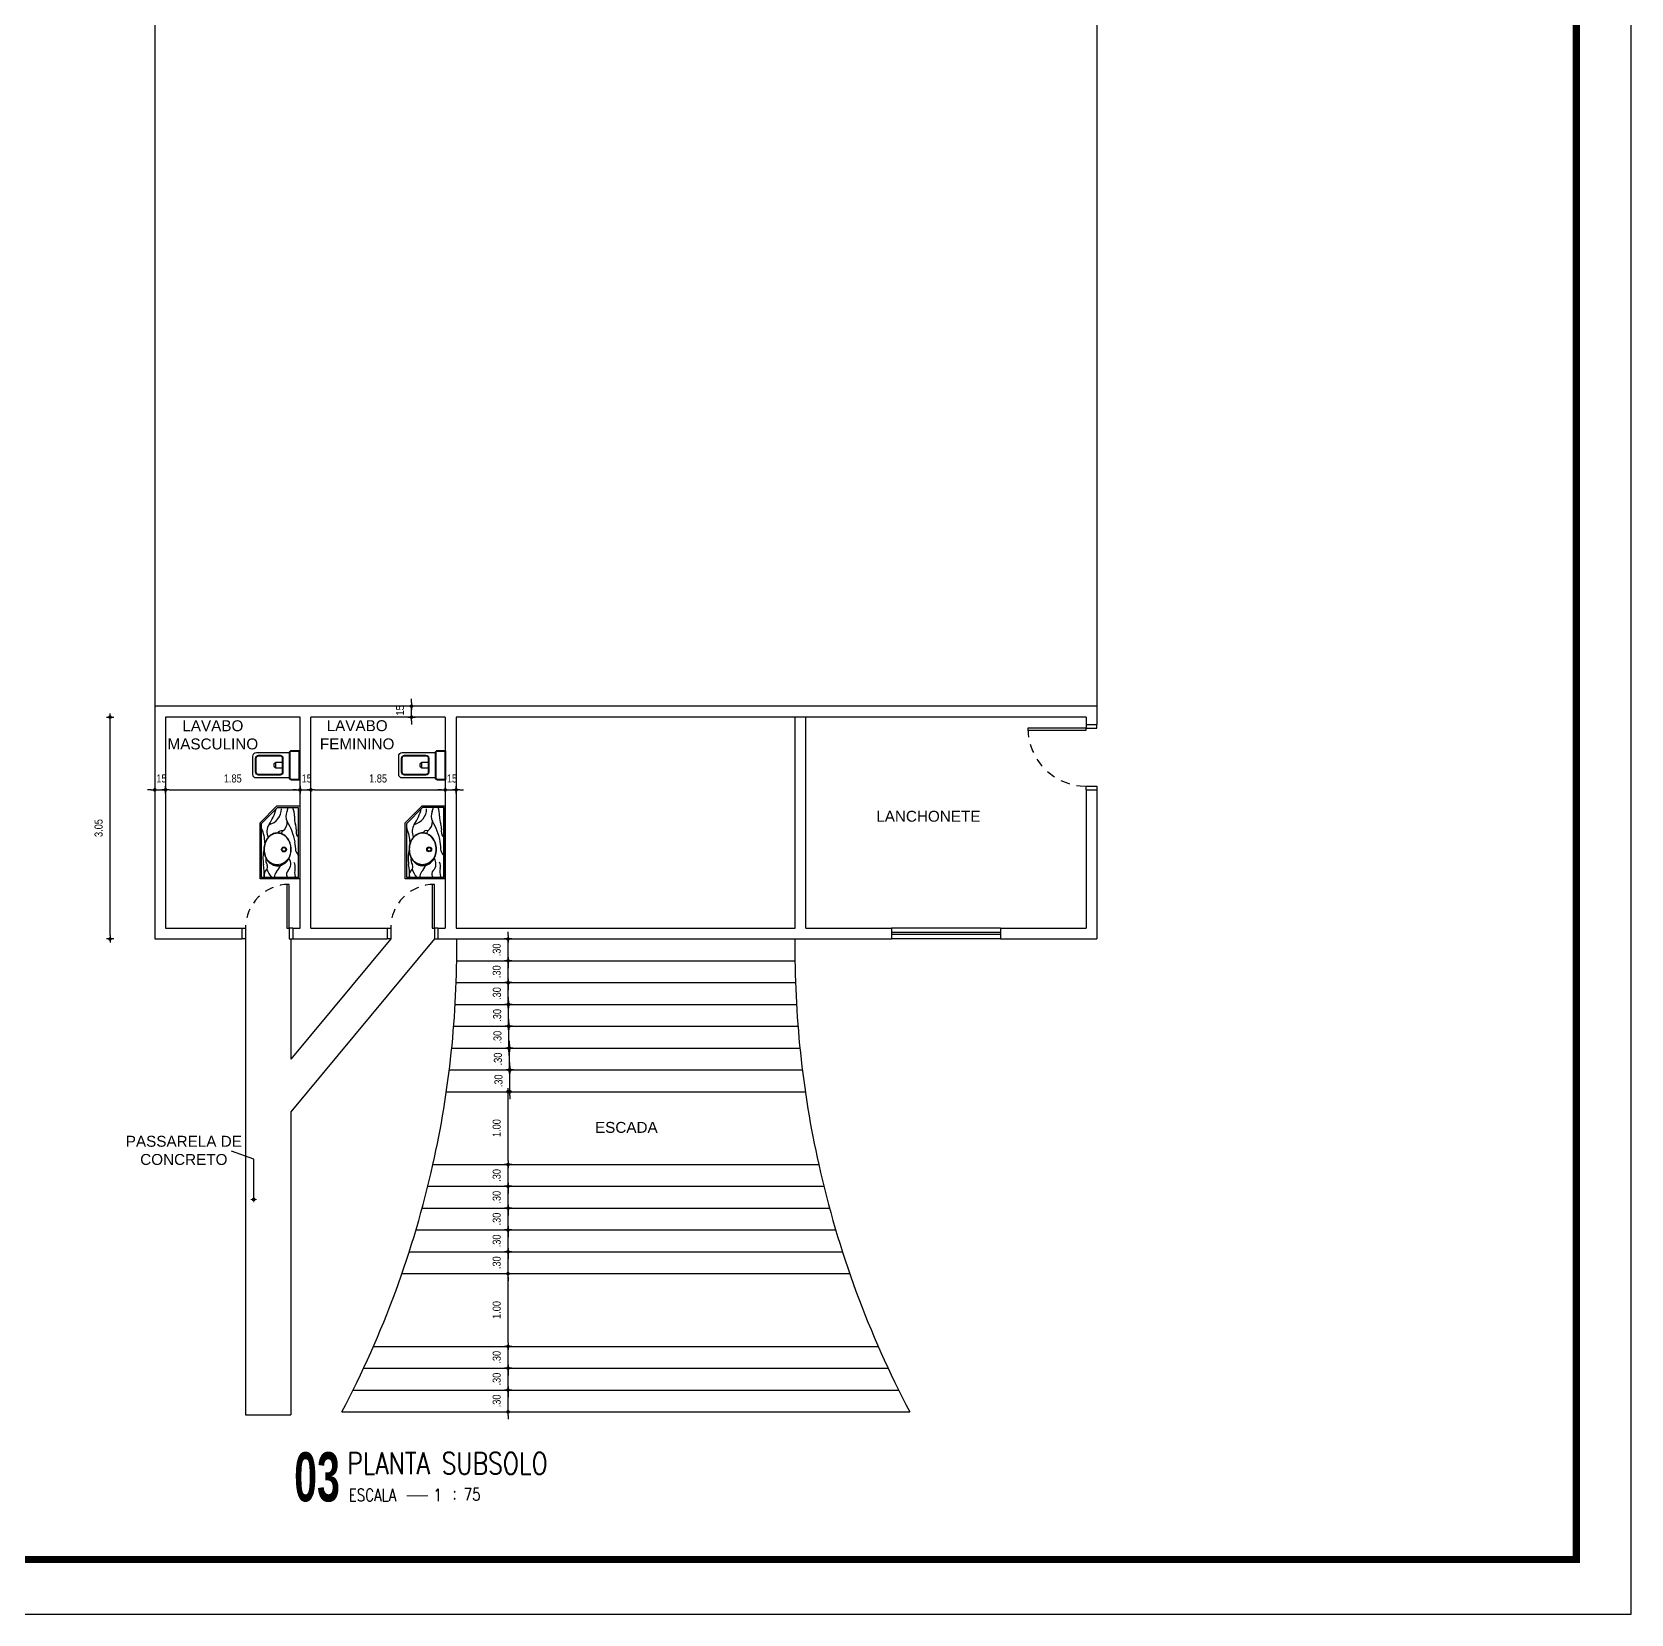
# Model space of a CAD drawing. Header units: millimetres. Extents: x 2739 to 2884, y 2105 to 2167.
# Drawn here: x 2840.67 to 2862.65, y 2122.51 to 2144.26 of the extents above; entities that cross this region are included whole.
import ezdxf
from ezdxf.enums import TextEntityAlignment as Align

# ---------------------------------------------------------------- set-up
doc = ezdxf.new("R2010")
doc.units = ezdxf.units.MM
doc.linetypes.add('HIDDEN2', pattern=[0.1875, 0.125, -0.0625])
for name, color, linetype in [('A-PEN-08', 8, 'Continuous'), ('A-PEN-W', 7, 'Continuous'), ('BANHO_COZINHA', 7, 'Continuous'), ('COTA', 2, 'Continuous'), ('E-Pen-B', 5, 'Continuous'), ('E-TXT-G', 3, 'Continuous'), ('E-TXT-Y', 2, 'Continuous'), ('JANELAS_EXTERNO', 1, 'Continuous'), ('JANELAS_INTERNO', 2, 'Continuous'), ('PORTAS', 2, 'Continuous'), ('PROJEÇÃO', 1, 'HIDDEN2')]:
    doc.layers.add(name, color=color, linetype=linetype)
doc.layers.add('COTAS', color=53, linetype='Continuous', lineweight=9)
doc.layers.add('E-TXT-W', color=7, linetype='Continuous', lineweight=20)
doc.styles.add('CARIMBO_DADOS', font='arial.ttf', dxfattribs={"height": 0.1})
doc.styles.add('F2', font='ARIALN.TTF')
doc.styles.add('REG140', font='romans.shx', dxfattribs={"width": 0.8, "height": 0.35})
doc.styles.add('REG80', font='romans.shx', dxfattribs={"width": 0.8, "height": 0.1})
doc.styles.add('SANSSERIF2', font='sanssb__.ttf', dxfattribs={"width": 0.8})
doc.styles.get("Standard").update_dxf_attribs({"font": 'arial.ttf'})
doc.dimstyles.new('ARQUITETURA', dxfattribs={"dimtxt": 0.11, "dimasz": 0.05, "dimexe": 0.1, "dimexo": 0, "dimgap": 0.1, "dimtad": 1, "dimzin": 5, "dimdsep": 46, "dimtxsty": 'F2', "dimblk": 'COTA', "dimcen": 0, "dimse1": 1, "dimse2": 1, "dimadec": 0, "dimazin": 0, "dimtfac": 2, "dimtix": 1, "dimtmove": 2, "dimatfit": 3, "dimldrblk": 'COTA', "dimfxl": 1, "dimtolj": 1, "dimtzin": 5, "dimarcsym": 0})
doc.dimstyles.get("Standard").update_dxf_attribs({"dimtxt": 0.18, "dimasz": 0.18, "dimexe": 0.18, "dimexo": 0.0625, "dimgap": 0.09, "dimtad": 0, "dimtih": 1, "dimtoh": 1, "dimdec": 4, "dimzin": 0, "dimdsep": 46, "dimtxsty": 'Standard', "dimcen": 0.09, "dimadec": 0, "dimazin": 0, "dimtfac": 1, "dimtdec": 4, "dimtofl": 0, "dimtmove": 0, "dimatfit": 3, "dimfxl": 1, "dimtolj": 1, "dimtzin": 0, "dimarcsym": 0})

# ---------------------------------------------------------------- blocks, each defined once
blk = doc.blocks.new('COTA')
at = {"layer": 'COTA'}
for p, q in [((-1, 0), (1, 0)), ((0, 1), (0, -1))]:
    blk.add_line(p, q, dxfattribs=at)
at = {"layer": 'COTA', "const_width": 0.5}
blk.add_lwpolyline([(-0.25, 0, 1), (0.25, 0, 1)], format="xyb", close=True, dxfattribs=at)
blk = doc.blocks.new('*D306')
at = {"layer": 'COTAS', "color": 0, "lineweight": -2}
blk.add_line((2841.747, 2131.838), (2841.747, 2134.788), dxfattribs=at)
at = {"layer": 'Defpoints', "color": 0}
for p in [(2841.747, 2134.838), (2842.361, 2134.838), (2842.361, 2131.788)]:
    blk.add_point(p, dxfattribs=at)
at = {"layer": 'COTAS', "color": 0, "lineweight": -2, "xscale": 0.05, "yscale": 0.05, "zscale": 0.05}
for p, rotation in [((2841.747, 2134.838), 90), ((2841.747, 2131.788), 270)]:
    blk.add_blockref('COTA', p, dxfattribs=dict(at, rotation=rotation))
at = {"layer": 'COTAS', "color": 0, "insert": (2841.59, 2133.313), "char_height": 0.11, "attachment_point": 5, "rotation": 90, "style": 'F2'}
blk.add_mtext('\\A1;3.05', dxfattribs=at)
blk = doc.blocks.new('*D307')
at = {"layer": 'COTAS', "color": 0, "lineweight": -2}
for p, q in [((2845.89, 2135.038), (2845.89, 2135.088)), ((2845.89, 2134.838), (2845.89, 2134.988)), ((2845.89, 2134.788), (2845.89, 2134.738))]:
    blk.add_line(p, q, dxfattribs=at)
at = {"layer": 'Defpoints', "color": 0}
for p in [(2842.511, 2134.988), (2845.89, 2134.988), (2846.504, 2134.838)]:
    blk.add_point(p, dxfattribs=at)
at = {"layer": 'COTAS', "color": 0, "lineweight": -2, "xscale": 0.05, "yscale": 0.05, "zscale": 0.05}
for p, rotation in [((2845.89, 2134.988), 270), ((2845.89, 2134.838), 90)]:
    blk.add_blockref('COTA', p, dxfattribs=dict(at, rotation=rotation))
at = {"layer": 'COTAS', "color": 0, "insert": (2845.733, 2134.913), "char_height": 0.11, "attachment_point": 5, "rotation": 90, "style": 'F2'}
blk.add_mtext('\\A1;.15', dxfattribs=at)
blk = doc.blocks.new('*D367')
at = {"layer": 'A-PEN-W', "color": 0, "lineweight": -2}
for p, q in [((2847.217, 2125.638), (2847.217, 2125.688)), ((2847.217, 2125.288), (2847.217, 2125.588)), ((2847.217, 2125.238), (2847.217, 2125.188))]:
    blk.add_line(p, q, dxfattribs=at)
at = {"layer": 'Defpoints', "color": 0}
for p in [(2847.217, 2125.588), (2847.469, 2125.588), (2847.469, 2125.288)]:
    blk.add_point(p, dxfattribs=at)
at = {"layer": 'A-PEN-W', "color": 0, "lineweight": -2, "xscale": 0.05, "yscale": 0.05, "zscale": 0.05}
for p, rotation in [((2847.217, 2125.588), 270), ((2847.217, 2125.288), 90)]:
    blk.add_blockref('COTA', p, dxfattribs=dict(at, rotation=rotation))
at = {"layer": 'A-PEN-W', "color": 0, "insert": (2847.061, 2125.438), "char_height": 0.11, "attachment_point": 5, "rotation": 90, "style": 'F2'}
blk.add_mtext('\\A1;.30', dxfattribs=at)
blk = doc.blocks.new('*D368')
at = {"layer": 'A-PEN-W', "color": 0, "lineweight": -2}
for p, q in [((2847.217, 2125.938), (2847.217, 2125.988)), ((2847.217, 2125.588), (2847.217, 2125.888)), ((2847.217, 2125.538), (2847.217, 2125.488))]:
    blk.add_line(p, q, dxfattribs=at)
at = {"layer": 'Defpoints', "color": 0}
for p in [(2847.217, 2125.888), (2847.217, 2125.888), (2847.469, 2125.588)]:
    blk.add_point(p, dxfattribs=at)
at = {"layer": 'A-PEN-W', "color": 0, "lineweight": -2, "xscale": 0.05, "yscale": 0.05, "zscale": 0.05}
for p, rotation in [((2847.217, 2125.888), 270), ((2847.217, 2125.588), 90)]:
    blk.add_blockref('COTA', p, dxfattribs=dict(at, rotation=rotation))
at = {"layer": 'A-PEN-W', "color": 0, "insert": (2847.061, 2125.738), "char_height": 0.11, "attachment_point": 5, "rotation": 90, "style": 'F2'}
blk.add_mtext('\\A1;.30', dxfattribs=at)
blk = doc.blocks.new('*D369')
at = {"layer": 'A-PEN-W', "color": 0, "lineweight": -2}
for p, q in [((2847.217, 2126.238), (2847.217, 2126.288)), ((2847.217, 2125.888), (2847.217, 2126.188)), ((2847.217, 2125.838), (2847.217, 2125.788))]:
    blk.add_line(p, q, dxfattribs=at)
at = {"layer": 'Defpoints', "color": 0}
for p in [(2847.217, 2126.188), (2847.217, 2126.188), (2847.217, 2125.888)]:
    blk.add_point(p, dxfattribs=at)
at = {"layer": 'A-PEN-W', "color": 0, "lineweight": -2, "xscale": 0.05, "yscale": 0.05, "zscale": 0.05}
for p, rotation in [((2847.217, 2126.188), 270), ((2847.217, 2125.888), 90)]:
    blk.add_blockref('COTA', p, dxfattribs=dict(at, rotation=rotation))
at = {"layer": 'A-PEN-W', "color": 0, "insert": (2847.061, 2126.038), "char_height": 0.11, "attachment_point": 5, "rotation": 90, "style": 'F2'}
blk.add_mtext('\\A1;.30', dxfattribs=at)
blk = doc.blocks.new('*D370')
at = {"layer": 'A-PEN-W', "color": 0, "lineweight": -2}
blk.add_line((2847.217, 2126.238), (2847.217, 2127.138), dxfattribs=at)
at = {"layer": 'Defpoints', "color": 0}
for p in [(2847.217, 2127.188), (2847.217, 2127.188), (2847.217, 2126.188)]:
    blk.add_point(p, dxfattribs=at)
at = {"layer": 'A-PEN-W', "color": 0, "lineweight": -2, "xscale": 0.05, "yscale": 0.05, "zscale": 0.05}
for p, rotation in [((2847.217, 2127.188), 90), ((2847.217, 2126.188), 270)]:
    blk.add_blockref('COTA', p, dxfattribs=dict(at, rotation=rotation))
at = {"layer": 'A-PEN-W', "color": 0, "insert": (2847.061, 2126.688), "char_height": 0.11, "attachment_point": 5, "rotation": 90, "style": 'F2'}
blk.add_mtext('\\A1;1.00', dxfattribs=at)
blk = doc.blocks.new('*D371')
at = {"layer": 'A-PEN-W', "color": 0, "lineweight": -2}
for p, q in [((2847.217, 2127.538), (2847.217, 2127.588)), ((2847.217, 2127.188), (2847.217, 2127.488)), ((2847.217, 2127.138), (2847.217, 2127.088))]:
    blk.add_line(p, q, dxfattribs=at)
at = {"layer": 'Defpoints', "color": 0}
for p in [(2847.217, 2127.488), (2847.217, 2127.488), (2847.217, 2127.188)]:
    blk.add_point(p, dxfattribs=at)
at = {"layer": 'A-PEN-W', "color": 0, "lineweight": -2, "xscale": 0.05, "yscale": 0.05, "zscale": 0.05}
for p, rotation in [((2847.217, 2127.488), 270), ((2847.217, 2127.188), 90)]:
    blk.add_blockref('COTA', p, dxfattribs=dict(at, rotation=rotation))
at = {"layer": 'A-PEN-W', "color": 0, "insert": (2847.061, 2127.338), "char_height": 0.11, "attachment_point": 5, "rotation": 90, "style": 'F2'}
blk.add_mtext('\\A1;.30', dxfattribs=at)
blk = doc.blocks.new('*D372')
at = {"layer": 'A-PEN-W', "color": 0, "lineweight": -2}
for p, q in [((2847.217, 2127.838), (2847.217, 2127.888)), ((2847.217, 2127.488), (2847.217, 2127.788)), ((2847.217, 2127.438), (2847.217, 2127.388))]:
    blk.add_line(p, q, dxfattribs=at)
at = {"layer": 'Defpoints', "color": 0}
for p in [(2847.217, 2127.788), (2847.217, 2127.788), (2847.217, 2127.488)]:
    blk.add_point(p, dxfattribs=at)
at = {"layer": 'A-PEN-W', "color": 0, "lineweight": -2, "xscale": 0.05, "yscale": 0.05, "zscale": 0.05}
for p, rotation in [((2847.217, 2127.788), 270), ((2847.217, 2127.488), 90)]:
    blk.add_blockref('COTA', p, dxfattribs=dict(at, rotation=rotation))
at = {"layer": 'A-PEN-W', "color": 0, "insert": (2847.061, 2127.638), "char_height": 0.11, "attachment_point": 5, "rotation": 90, "style": 'F2'}
blk.add_mtext('\\A1;.30', dxfattribs=at)
blk = doc.blocks.new('*D373')
at = {"layer": 'A-PEN-W', "color": 0, "lineweight": -2}
for p, q in [((2847.217, 2128.138), (2847.217, 2128.188)), ((2847.217, 2127.788), (2847.217, 2128.088)), ((2847.217, 2127.738), (2847.217, 2127.688))]:
    blk.add_line(p, q, dxfattribs=at)
at = {"layer": 'Defpoints', "color": 0}
for p in [(2847.217, 2128.088), (2847.217, 2128.088), (2847.217, 2127.788)]:
    blk.add_point(p, dxfattribs=at)
at = {"layer": 'A-PEN-W', "color": 0, "lineweight": -2, "xscale": 0.05, "yscale": 0.05, "zscale": 0.05}
for p, rotation in [((2847.217, 2128.088), 270), ((2847.217, 2127.788), 90)]:
    blk.add_blockref('COTA', p, dxfattribs=dict(at, rotation=rotation))
at = {"layer": 'A-PEN-W', "color": 0, "insert": (2847.061, 2127.938), "char_height": 0.11, "attachment_point": 5, "rotation": 90, "style": 'F2'}
blk.add_mtext('\\A1;.30', dxfattribs=at)
blk = doc.blocks.new('*D374')
at = {"layer": 'A-PEN-W', "color": 0, "lineweight": -2}
for p, q in [((2847.217, 2128.438), (2847.217, 2128.488)), ((2847.217, 2128.088), (2847.217, 2128.388)), ((2847.217, 2128.038), (2847.217, 2127.988))]:
    blk.add_line(p, q, dxfattribs=at)
at = {"layer": 'Defpoints', "color": 0}
for p in [(2847.217, 2128.388), (2847.217, 2128.388), (2847.217, 2128.088)]:
    blk.add_point(p, dxfattribs=at)
at = {"layer": 'A-PEN-W', "color": 0, "lineweight": -2, "xscale": 0.05, "yscale": 0.05, "zscale": 0.05}
for p, rotation in [((2847.217, 2128.388), 270), ((2847.217, 2128.088), 90)]:
    blk.add_blockref('COTA', p, dxfattribs=dict(at, rotation=rotation))
at = {"layer": 'A-PEN-W', "color": 0, "insert": (2847.061, 2128.238), "char_height": 0.11, "attachment_point": 5, "rotation": 90, "style": 'F2'}
blk.add_mtext('\\A1;.30', dxfattribs=at)
blk = doc.blocks.new('*D375')
at = {"layer": 'A-PEN-W', "color": 0, "lineweight": -2}
for p, q in [((2847.217, 2128.738), (2847.217, 2128.788)), ((2847.217, 2128.388), (2847.217, 2128.688)), ((2847.217, 2128.338), (2847.217, 2128.288))]:
    blk.add_line(p, q, dxfattribs=at)
at = {"layer": 'Defpoints', "color": 0}
for p in [(2847.217, 2128.688), (2847.217, 2128.688), (2847.217, 2128.388)]:
    blk.add_point(p, dxfattribs=at)
at = {"layer": 'A-PEN-W', "color": 0, "lineweight": -2, "xscale": 0.05, "yscale": 0.05, "zscale": 0.05}
for p, rotation in [((2847.217, 2128.688), 270), ((2847.217, 2128.388), 90)]:
    blk.add_blockref('COTA', p, dxfattribs=dict(at, rotation=rotation))
at = {"layer": 'A-PEN-W', "color": 0, "insert": (2847.061, 2128.538), "char_height": 0.11, "attachment_point": 5, "rotation": 90, "style": 'F2'}
blk.add_mtext('\\A1;.30', dxfattribs=at)
blk = doc.blocks.new('*D376')
at = {"layer": 'A-PEN-W', "color": 0, "lineweight": -2}
blk.add_line((2847.217, 2128.738), (2847.217, 2129.638), dxfattribs=at)
at = {"layer": 'Defpoints', "color": 0}
for p in [(2847.217, 2129.688), (2847.243, 2129.688), (2847.217, 2128.688)]:
    blk.add_point(p, dxfattribs=at)
at = {"layer": 'A-PEN-W', "color": 0, "lineweight": -2, "xscale": 0.05, "yscale": 0.05, "zscale": 0.05}
for p, rotation in [((2847.217, 2129.688), 90), ((2847.217, 2128.688), 270)]:
    blk.add_blockref('COTA', p, dxfattribs=dict(at, rotation=rotation))
at = {"layer": 'A-PEN-W', "color": 0, "insert": (2847.061, 2129.188), "char_height": 0.11, "attachment_point": 5, "rotation": 90, "style": 'F2'}
blk.add_mtext('\\A1;1.00', dxfattribs=at)
blk = doc.blocks.new('*D377')
at = {"layer": 'A-PEN-W', "color": 0, "lineweight": -2}
for p, q in [((2847.243, 2130.038), (2847.243, 2130.088)), ((2847.243, 2129.688), (2847.243, 2129.988)), ((2847.243, 2129.638), (2847.243, 2129.588))]:
    blk.add_line(p, q, dxfattribs=at)
at = {"layer": 'Defpoints', "color": 0}
for p in [(2847.235, 2129.988), (2847.243, 2129.988), (2847.243, 2129.688)]:
    blk.add_point(p, dxfattribs=at)
at = {"layer": 'A-PEN-W', "color": 0, "lineweight": -2, "xscale": 0.05, "yscale": 0.05, "zscale": 0.05}
for p, rotation in [((2847.243, 2129.988), 270), ((2847.243, 2129.688), 90)]:
    blk.add_blockref('COTA', p, dxfattribs=dict(at, rotation=rotation))
at = {"layer": 'A-PEN-W', "color": 0, "insert": (2847.086, 2129.838), "char_height": 0.11, "attachment_point": 5, "rotation": 90, "style": 'F2'}
blk.add_mtext('\\A1;.30', dxfattribs=at)
blk = doc.blocks.new('*D378')
at = {"layer": 'A-PEN-W', "color": 0, "lineweight": -2}
for p, q in [((2847.235, 2130.338), (2847.235, 2130.388)), ((2847.235, 2129.988), (2847.235, 2130.288)), ((2847.235, 2129.938), (2847.235, 2129.888))]:
    blk.add_line(p, q, dxfattribs=at)
at = {"layer": 'Defpoints', "color": 0}
for p in [(2847.229, 2130.288), (2847.235, 2130.288), (2847.235, 2129.988)]:
    blk.add_point(p, dxfattribs=at)
at = {"layer": 'A-PEN-W', "color": 0, "lineweight": -2, "xscale": 0.05, "yscale": 0.05, "zscale": 0.05}
for p, rotation in [((2847.235, 2130.288), 270), ((2847.235, 2129.988), 90)]:
    blk.add_blockref('COTA', p, dxfattribs=dict(at, rotation=rotation))
at = {"layer": 'A-PEN-W', "color": 0, "insert": (2847.078, 2130.138), "char_height": 0.11, "attachment_point": 5, "rotation": 90, "style": 'F2'}
blk.add_mtext('\\A1;.30', dxfattribs=at)
blk = doc.blocks.new('*D379')
at = {"layer": 'A-PEN-W', "color": 0, "lineweight": -2}
for p, q in [((2847.229, 2130.638), (2847.229, 2130.688)), ((2847.229, 2130.288), (2847.229, 2130.588)), ((2847.229, 2130.238), (2847.229, 2130.188))]:
    blk.add_line(p, q, dxfattribs=at)
at = {"layer": 'Defpoints', "color": 0}
for p in [(2847.224, 2130.588), (2847.229, 2130.588), (2847.229, 2130.288)]:
    blk.add_point(p, dxfattribs=at)
at = {"layer": 'A-PEN-W', "color": 0, "lineweight": -2, "xscale": 0.05, "yscale": 0.05, "zscale": 0.05}
for p, rotation in [((2847.229, 2130.588), 270), ((2847.229, 2130.288), 90)]:
    blk.add_blockref('COTA', p, dxfattribs=dict(at, rotation=rotation))
at = {"layer": 'A-PEN-W', "color": 0, "insert": (2847.072, 2130.438), "char_height": 0.11, "attachment_point": 5, "rotation": 90, "style": 'F2'}
blk.add_mtext('\\A1;.30', dxfattribs=at)
blk = doc.blocks.new('*D380')
at = {"layer": 'A-PEN-W', "color": 0, "lineweight": -2}
for p, q in [((2847.224, 2130.938), (2847.224, 2130.988)), ((2847.224, 2130.588), (2847.224, 2130.888)), ((2847.224, 2130.538), (2847.224, 2130.488))]:
    blk.add_line(p, q, dxfattribs=at)
at = {"layer": 'Defpoints', "color": 0}
for p in [(2847.221, 2130.888), (2847.224, 2130.888), (2847.224, 2130.588)]:
    blk.add_point(p, dxfattribs=at)
at = {"layer": 'A-PEN-W', "color": 0, "lineweight": -2, "xscale": 0.05, "yscale": 0.05, "zscale": 0.05}
for p, rotation in [((2847.224, 2130.888), 270), ((2847.224, 2130.588), 90)]:
    blk.add_blockref('COTA', p, dxfattribs=dict(at, rotation=rotation))
at = {"layer": 'A-PEN-W', "color": 0, "insert": (2847.068, 2130.738), "char_height": 0.11, "attachment_point": 5, "rotation": 90, "style": 'F2'}
blk.add_mtext('\\A1;.30', dxfattribs=at)
blk = doc.blocks.new('*D381')
at = {"layer": 'A-PEN-W', "color": 0, "lineweight": -2}
for p, q in [((2847.221, 2131.238), (2847.221, 2131.288)), ((2847.221, 2130.888), (2847.221, 2131.188)), ((2847.221, 2130.838), (2847.221, 2130.788))]:
    blk.add_line(p, q, dxfattribs=at)
at = {"layer": 'Defpoints', "color": 0}
for p in [(2847.219, 2131.188), (2847.221, 2131.188), (2847.221, 2130.888)]:
    blk.add_point(p, dxfattribs=at)
at = {"layer": 'A-PEN-W', "color": 0, "lineweight": -2, "xscale": 0.05, "yscale": 0.05, "zscale": 0.05}
for p, rotation in [((2847.221, 2131.188), 270), ((2847.221, 2130.888), 90)]:
    blk.add_blockref('COTA', p, dxfattribs=dict(at, rotation=rotation))
at = {"layer": 'A-PEN-W', "color": 0, "insert": (2847.064, 2131.038), "char_height": 0.11, "attachment_point": 5, "rotation": 90, "style": 'F2'}
blk.add_mtext('\\A1;.30', dxfattribs=at)
blk = doc.blocks.new('*D382')
at = {"layer": 'A-PEN-W', "color": 0, "lineweight": -2}
for p, q in [((2847.217, 2131.538), (2847.217, 2131.588)), ((2847.217, 2131.188), (2847.217, 2131.488)), ((2847.217, 2131.138), (2847.217, 2131.088))]:
    blk.add_line(p, q, dxfattribs=at)
at = {"layer": 'Defpoints', "color": 0}
for p in [(2847.217, 2131.488), (2847.217, 2131.488), (2847.219, 2131.188)]:
    blk.add_point(p, dxfattribs=at)
at = {"layer": 'A-PEN-W', "color": 0, "lineweight": -2, "xscale": 0.05, "yscale": 0.05, "zscale": 0.05}
for p, rotation in [((2847.217, 2131.488), 270), ((2847.217, 2131.188), 90)]:
    blk.add_blockref('COTA', p, dxfattribs=dict(at, rotation=rotation))
at = {"layer": 'A-PEN-W', "color": 0, "insert": (2847.061, 2131.338), "char_height": 0.11, "attachment_point": 5, "rotation": 90, "style": 'F2'}
blk.add_mtext('\\A1;.30', dxfattribs=at)
blk = doc.blocks.new('*D383')
at = {"layer": 'A-PEN-W', "color": 0, "lineweight": -2}
for p, q in [((2847.217, 2131.838), (2847.217, 2131.888)), ((2847.217, 2131.488), (2847.217, 2131.788)), ((2847.217, 2131.438), (2847.217, 2131.388))]:
    blk.add_line(p, q, dxfattribs=at)
at = {"layer": 'Defpoints', "color": 0}
for p in [(2842.81, 2131.788), (2847.217, 2131.788), (2847.217, 2131.488)]:
    blk.add_point(p, dxfattribs=at)
at = {"layer": 'A-PEN-W', "color": 0, "lineweight": -2, "xscale": 0.05, "yscale": 0.05, "zscale": 0.05}
for p, rotation in [((2847.217, 2131.788), 270), ((2847.217, 2131.488), 90)]:
    blk.add_blockref('COTA', p, dxfattribs=dict(at, rotation=rotation))
at = {"layer": 'A-PEN-W', "color": 0, "insert": (2847.061, 2131.638), "char_height": 0.11, "attachment_point": 5, "rotation": 90, "style": 'F2'}
blk.add_mtext('\\A1;.30', dxfattribs=at)
blk = doc.blocks.new('VASOCX')
at = {"layer": 'BANHO_COZINHA'}
blk.add_lwpolyline([(-0.175, 0.15), (-0.175, 0.6, -0.414214), (-0.125, 0.65), (0.125, 0.65, -0.414214), (0.175, 0.6), (0.175, 0.15)], format="xyb", dxfattribs=at)
for points in [[(0.139, 0.275, -0.414214), (0.099, 0.235), (-0.095, 0.235, -0.414214), (-0.135, 0.275), (-0.135, 0.57, -0.414214), (-0.095, 0.61), (0.099, 0.61, -0.414214), (0.139, 0.57)], [(0.13, 0.275, -0.414214), (0.099, 0.244), (-0.095, 0.244, -0.414214), (-0.126, 0.275), (-0.126, 0.57, -0.414214), (-0.095, 0.602), (0.099, 0.602, -0.414214), (0.13, 0.57)], [(-0.17, 0.15, 0.414214), (-0.2, 0.12), (-0.2, 0), (0.2, 0), (0.2, 0.12, 0.414214), (0.17, 0.15)], [(-0.17, 0.14, 0.414214), (-0.19, 0.12), (-0.19, 0.01), (0.19, 0.01), (0.19, 0.12, 0.414214), (0.17, 0.14)]]:
    blk.add_lwpolyline(points, format="xyb", close=True, dxfattribs=at)
blk.add_lwpolyline([(0.036, 0.244), (0.036, 0.337), (-0.034, 0.337), (-0.034, 0.244)], dxfattribs=at)
blk.add_arc((0.001, 0.321), 0.0388, 24.3951, 155.6049, dxfattribs=at)
blk = doc.blocks.new('LV_CUB')
at = {"layer": 'BANHO_COZINHA'}
for p, q in [((0, 0), (0, 0.55)), ((0, 0.55), (0.77, 0.55)), ((0.02, 0.53), (0.762, 0.53)), ((0.02, 0.02), (0.02, 0.53)), ((0.762, 0.53), (0.98, 0.312)), ((0.77, 0.55), (1, 0.321)), ((0.98, 0.02), (0.98, 0.312)), ((1, 0), (1, 0.321)), ((0, 0), (1, 0)), ((0.02, 0.02), (0.98, 0.02))]:
    blk.add_line(p, q, dxfattribs=at)
for points in [[(0.406, 0.121, 0.083485), (0.494, 0.135, 0.090959), (0.566, 0.176, 0.104004), (0.616, 0.239, 0.115577), (0.632, 0.309, 0.115577), (0.616, 0.38, 0.104004), (0.566, 0.443, 0.090959), (0.494, 0.483, 0.083485), (0.406, 0.498, 0.083485), (0.318, 0.483, 0.090959), (0.246, 0.443, 0.104004), (0.197, 0.38, 0.115577), (0.18, 0.309, 0.115577), (0.197, 0.239, 0.104004), (0.246, 0.176, 0.090959), (0.318, 0.135, 0.083485)], [(0.406, 0.125, 0.083485), (0.493, 0.139, 0.090959), (0.563, 0.179, 0.104004), (0.612, 0.241, 0.115577), (0.628, 0.309, 0.115577), (0.612, 0.378, 0.104004), (0.563, 0.44, 0.090959), (0.493, 0.479, 0.083485), (0.406, 0.494, 0.083485), (0.319, 0.479, 0.090959), (0.249, 0.44, 0.104004), (0.2, 0.378, 0.115577), (0.184, 0.309, 0.115577), (0.2, 0.241, 0.104004), (0.249, 0.179, 0.090959), (0.319, 0.139, 0.083485)]]:
    blk.add_lwpolyline(points, format="xyb", close=True, dxfattribs=at)
for radius in [0.0339, 0.025]:
    blk.add_circle((0.406, 0.221), radius, dxfattribs=at)
for centre, radius, start, end in [((0.056, 1.396), 0.904, 267.7229, 278.9638), ((0.22, 0.164), 0.303, 106.3243, 131.3792), ((0.055, 0.402), 0.0926, 41.3487, 101.8141), ((0.166, 0.5), 0.0556, 221.3487, 297.4318), ((0.261, 0.346), 0.125, 78.9955, 123.3333), ((0.287, -0.072), 0.582, 78.2401, 98.9638), ((0.5, 0.918), 0.434, 269.3247, 295.8903), ((0.651, 0.279), 0.176, 56.1908, 116.2902), ((0.76, 0.381), 0.162, 113.3641, 115.8903), ((0.021, 0.235), 0.117, 49.9343, 90.2724), ((0.359, 0.637), 0.408, 229.9343, 244.0853), ((0.618, 0.19), 0.0639, 49.2661, 86.8336), ((0.598, 0.255), 0.0641, 344.5869, 58.1135), ((0.78, 0.324), 0.148, 215.7175, 274.1895), ((1.138, 1.007), 0.7, 236.1908, 255.5369), ((0.964, 0.478), 0.222, 193.7216, 269.9715), ((-0.016, 0.233), 0.174, 281.75, 286.3843), ((0.064, 0.114), 0.0713, 44.7702, 118.1843), ((0.096, -0.146), 0.22, 78.1029, 106.3843), ((0.206, 0.255), 0.128, 224.7702, 306.3582), ((0.169, 0.201), 0.135, 258.1029, 296.1994), ((0.458, -0.142), 0.213, 111.0015, 130.4729), ((0.361, 0.887), 0.83, 271.4321, 280.1922), ((0.363, 0.877), 0.821, 280.1922, 301.4107), ((0.649, -0.062), 0.117, 74.3079, 124.9939), ((0.688, 0.241), 0.19, 267.9474, 289.2677), ((0.851, -0.226), 0.304, 87.8834, 109.2677), ((0.86, 0.032), 0.161, 66.126, 115.6626), ((0.872, 0.347), 0.27, 267.8834, 293.5615), ((0.982, 0.307), 0.14, 246.126, 269.1113)]:
    blk.add_arc(centre, radius, start, end, dxfattribs=at)
for points in [[(0.231, 0.429), (0.24, 0.414), (0.243, 0.44), (0.251, 0.427)], [(0.243, 0.44), (0.251, 0.427), (0.258, 0.452), (0.265, 0.441)], [(0.258, 0.452), (0.265, 0.441), (0.278, 0.465), (0.28, 0.453)], [(0.278, 0.465), (0.28, 0.453), (0.289, 0.471), (0.29, 0.461)], [(0.289, 0.471), (0.29, 0.461), (0.303, 0.478), (0.296, 0.466)], [(0.303, 0.478), (0.296, 0.466), (0.318, 0.483), (0.305, 0.473)], [(0.18, 0.311), (0.205, 0.306), (0.181, 0.324), (0.205, 0.314)], [(0.181, 0.297), (0.206, 0.298), (0.18, 0.311), (0.205, 0.306)], [(0.181, 0.324), (0.205, 0.314), (0.182, 0.334), (0.205, 0.324)], [(0.181, 0.29), (0.207, 0.287), (0.181, 0.297), (0.206, 0.298)], [(0.182, 0.334), (0.205, 0.324), (0.186, 0.352), (0.207, 0.341)], [(0.185, 0.272), (0.211, 0.27), (0.182, 0.288), (0.208, 0.284)], [(0.189, 0.256), (0.213, 0.262), (0.185, 0.272), (0.211, 0.27)], [(0.186, 0.352), (0.207, 0.341), (0.19, 0.365), (0.211, 0.355)], [(0.198, 0.236), (0.216, 0.255), (0.189, 0.256), (0.213, 0.262)], [(0.19, 0.365), (0.211, 0.355), (0.197, 0.38), (0.215, 0.369)], [(0.197, 0.38), (0.215, 0.369), (0.205, 0.395), (0.221, 0.383)], [(0.206, 0.221), (0.221, 0.244), (0.198, 0.236), (0.216, 0.255)], [(0.205, 0.395), (0.221, 0.383), (0.218, 0.413), (0.234, 0.404)], [(0.218, 0.206), (0.222, 0.241), (0.206, 0.221), (0.221, 0.244)], [(0.218, 0.413), (0.234, 0.404), (0.231, 0.429), (0.24, 0.414)], [(0.23, 0.191), (0.231, 0.225), (0.218, 0.206), (0.222, 0.241)], [(0.243, 0.178), (0.24, 0.212), (0.23, 0.191), (0.231, 0.225)], [(0.257, 0.167), (0.248, 0.202), (0.243, 0.178), (0.24, 0.212)], [(0.263, 0.163), (0.257, 0.193), (0.257, 0.167), (0.248, 0.202)], [(0.274, 0.156), (0.263, 0.187), (0.263, 0.163), (0.257, 0.193)], [(0.285, 0.15), (0.273, 0.178), (0.274, 0.156), (0.263, 0.187)], [(0.296, 0.145), (0.284, 0.169), (0.285, 0.15), (0.273, 0.178)], [(0.326, 0.134), (0.293, 0.161), (0.296, 0.145), (0.284, 0.169)], [(0.297, 0.144), (0.326, 0.134), (0.296, 0.144), (0.325, 0.133)], [(0.296, 0.144), (0.325, 0.133), (0.326, 0.134), (0.328, 0.132)]]:
    blk.add_solid(points, dxfattribs=at)
blk = doc.blocks.new('*D387')
at = {"layer": 'COTAS', "color": 0, "lineweight": -2}
for p, q in [((2842.311, 2133.838), (2842.261, 2133.838)), ((2842.361, 2133.838), (2842.511, 2133.838)), ((2842.561, 2133.838), (2842.611, 2133.838))]:
    blk.add_line(p, q, dxfattribs=at)
at = {"layer": 'Defpoints', "color": 0}
for p in [(2842.361, 2133.838), (2842.511, 2133.838), (2842.511, 2133.838)]:
    blk.add_point(p, dxfattribs=at)
at = {"layer": 'COTAS', "color": 0, "lineweight": -2, "xscale": 0.05, "yscale": 0.05, "zscale": 0.05}
blk.add_blockref('COTA', (2842.361, 2133.838), dxfattribs=at)
at = {"layer": 'COTAS', "color": 0, "lineweight": -2, "xscale": 0.05, "yscale": 0.05, "zscale": 0.05, "rotation": 180}
blk.add_blockref('COTA', (2842.511, 2133.838), dxfattribs=at)
at = {"layer": 'COTAS', "color": 0, "insert": (2842.436, 2133.994), "char_height": 0.11, "attachment_point": 5, "style": 'F2'}
blk.add_mtext('\\A1;.15', dxfattribs=at)
blk = doc.blocks.new('*D388')
at = {"layer": 'COTAS', "color": 0, "lineweight": -2}
blk.add_line((2842.561, 2133.838), (2844.308, 2133.838), dxfattribs=at)
at = {"layer": 'Defpoints', "color": 0}
for p in [(2842.511, 2133.838), (2844.358, 2133.838), (2844.358, 2133.838)]:
    blk.add_point(p, dxfattribs=at)
at = {"layer": 'COTAS', "color": 0, "lineweight": -2, "xscale": 0.05, "yscale": 0.05, "zscale": 0.05, "rotation": 180}
blk.add_blockref('COTA', (2842.511, 2133.838), dxfattribs=at)
at = {"layer": 'COTAS', "color": 0, "lineweight": -2, "xscale": 0.05, "yscale": 0.05, "zscale": 0.05}
blk.add_blockref('COTA', (2844.358, 2133.838), dxfattribs=at)
at = {"layer": 'COTAS', "color": 0, "insert": (2843.434, 2133.994), "char_height": 0.11, "attachment_point": 5, "style": 'F2'}
blk.add_mtext('\\A1;1.85', dxfattribs=at)
blk = doc.blocks.new('*D389')
at = {"layer": 'COTAS', "color": 0, "lineweight": -2}
for p, q in [((2844.308, 2133.838), (2844.258, 2133.838)), ((2844.358, 2133.838), (2844.508, 2133.838)), ((2844.558, 2133.838), (2844.608, 2133.838))]:
    blk.add_line(p, q, dxfattribs=at)
at = {"layer": 'Defpoints', "color": 0}
for p in [(2844.358, 2133.838), (2844.508, 2133.838), (2844.508, 2133.838)]:
    blk.add_point(p, dxfattribs=at)
at = {"layer": 'COTAS', "color": 0, "lineweight": -2, "xscale": 0.05, "yscale": 0.05, "zscale": 0.05}
blk.add_blockref('COTA', (2844.358, 2133.838), dxfattribs=at)
at = {"layer": 'COTAS', "color": 0, "lineweight": -2, "xscale": 0.05, "yscale": 0.05, "zscale": 0.05, "rotation": 180}
blk.add_blockref('COTA', (2844.508, 2133.838), dxfattribs=at)
at = {"layer": 'COTAS', "color": 0, "insert": (2844.433, 2133.994), "char_height": 0.11, "attachment_point": 5, "style": 'F2'}
blk.add_mtext('\\A1;.15', dxfattribs=at)
blk = doc.blocks.new('*D390')
at = {"layer": 'COTAS', "color": 0, "lineweight": -2}
blk.add_line((2844.558, 2133.838), (2846.304, 2133.838), dxfattribs=at)
at = {"layer": 'Defpoints', "color": 0}
for p in [(2844.508, 2133.838), (2846.354, 2133.838), (2846.354, 2133.838)]:
    blk.add_point(p, dxfattribs=at)
at = {"layer": 'COTAS', "color": 0, "lineweight": -2, "xscale": 0.05, "yscale": 0.05, "zscale": 0.05, "rotation": 180}
blk.add_blockref('COTA', (2844.508, 2133.838), dxfattribs=at)
at = {"layer": 'COTAS', "color": 0, "lineweight": -2, "xscale": 0.05, "yscale": 0.05, "zscale": 0.05}
blk.add_blockref('COTA', (2846.354, 2133.838), dxfattribs=at)
at = {"layer": 'COTAS', "color": 0, "insert": (2845.431, 2133.994), "char_height": 0.11, "attachment_point": 5, "style": 'F2'}
blk.add_mtext('\\A1;1.85', dxfattribs=at)
blk = doc.blocks.new('*D391')
at = {"layer": 'COTAS', "color": 0, "lineweight": -2}
for p, q in [((2846.304, 2133.838), (2846.254, 2133.838)), ((2846.354, 2133.838), (2846.504, 2133.838)), ((2846.554, 2133.838), (2846.604, 2133.838))]:
    blk.add_line(p, q, dxfattribs=at)
at = {"layer": 'Defpoints', "color": 0}
for p in [(2846.354, 2133.838), (2846.504, 2133.838), (2846.504, 2133.838)]:
    blk.add_point(p, dxfattribs=at)
at = {"layer": 'COTAS', "color": 0, "lineweight": -2, "xscale": 0.05, "yscale": 0.05, "zscale": 0.05}
blk.add_blockref('COTA', (2846.354, 2133.838), dxfattribs=at)
at = {"layer": 'COTAS', "color": 0, "lineweight": -2, "xscale": 0.05, "yscale": 0.05, "zscale": 0.05, "rotation": 180}
blk.add_blockref('COTA', (2846.504, 2133.838), dxfattribs=at)
at = {"layer": 'COTAS', "color": 0, "insert": (2846.429, 2133.994), "char_height": 0.11, "attachment_point": 5, "style": 'F2'}
blk.add_mtext('\\A1;.15', dxfattribs=at)
blk = doc.blocks.new('CIRCULOS')
at = {"layer": 'COTAS'}
for p, q in [((-4, 0), (4, 0)), ((0, 4), (0, -4))]:
    blk.add_line(p, q, dxfattribs=at)
for radius in [2, 1]:
    blk.add_circle((0, 0), radius, dxfattribs=at)
blk = doc.blocks.new('IND_DES')
at = {"layer": 'E-TXT-W'}
blk.add_line((0.027, -0.243), (0.198, -0.243), dxfattribs=at)
at = {"layer": 'E-TXT-G', "style": 'REG80', "width": 0.8}
for s, p in [('ESCALA', (-0.446, -0.286)), ('1', (0.243, -0.286)), (':', (0.399, -0.271))]:
    blk.add_text(s, height=0.1, dxfattribs=at).set_placement(p)
blk.add_attdef('ESCALA', (0.49, -0.281), '', height=0.1, dxfattribs=at)
at = {"layer": 'E-TXT-W', "style": 'SANSSERIF2', "width": 0.6}
blk.add_attdef('00', text='', height=0.4, dxfattribs=at).set_placement((-0.708, -0.288), align=Align.CENTER)
at = {"layer": 'E-TXT-Y', "style": 'REG140', "width": 0.8}
for tag, p in [('PROJETO', (-0.456, 0.183)), ('DESENHO', (-0.458, -0.066))]:
    blk.add_attdef(tag, p, '', height=0.175, dxfattribs=at)

msp = doc.modelspace()

# ---------------------------------------------------------------- linework, layer by layer
for p, q in [((2842.361, 2163.838), (2842.361, 2134.838)), ((2855.311, 2163.838), (2855.311, 2134.838)), ((2843.558, 2131.938), (2843.558, 2131.788)), ((2846.114, 2128.388), (2851.558, 2128.388)), ((2846.037, 2128.088), (2851.635, 2128.088)), ((2845.952, 2127.788), (2851.72, 2127.788)), ((2845.859, 2127.488), (2851.813, 2127.488)), ((2845.759, 2127.188), (2851.913, 2127.188)), ((2845.367, 2126.188), (2852.305, 2126.188)), ((2845.231, 2125.888), (2852.441, 2125.888)), ((2845.087, 2125.588), (2852.585, 2125.588)), ((2844.933, 2125.288), (2852.739, 2125.288))]:
    msp.add_line(p, q)
msp.add_lwpolyline([(2801.451, 2122.508), (2862.651, 2122.508), (2862.651, 2167.058), (2801.451, 2167.058)], close=True)
at = {"const_width": 0.1}
msp.add_lwpolyline([(2802.201, 2123.258), (2861.901, 2123.258), (2861.901, 2166.308), (2802.201, 2166.308)], close=True, dxfattribs=at)
at = {"layer": 'A-PEN-W'}
for p, q in [((2843.608, 2131.788), (2843.608, 2125.248)), ((2844.233, 2131.788), (2844.233, 2130.136)), ((2845.604, 2131.788), (2844.233, 2130.136)), ((2846.204, 2131.788), (2844.233, 2129.413)), ((2844.233, 2129.413), (2844.233, 2125.248)), ((2843.608, 2125.248), (2844.233, 2125.248))]:
    msp.add_line(p, q, dxfattribs=at)
for centre, start, end in [((2832.887, 2131.654), 332.1446, 347.4264), ((2864.785, 2131.654), 192.5736, 207.8554)]:
    msp.add_arc(centre, 13.625, start, end, dxfattribs=at)
at = {"layer": 'E-Pen-B'}
for p, q in [((2855.311, 2134.988), (2842.361, 2134.988)), ((2842.361, 2134.838), (2842.361, 2131.788)), ((2842.511, 2134.838), (2842.511, 2131.938)), ((2844.358, 2134.838), (2842.511, 2134.838)), ((2844.358, 2131.938), (2844.358, 2134.838)), ((2844.508, 2131.938), (2844.508, 2134.838)), ((2846.354, 2134.838), (2844.508, 2134.838)), ((2846.354, 2134.838), (2846.354, 2131.938)), ((2855.161, 2134.838), (2846.504, 2134.838)), ((2846.504, 2134.838), (2846.504, 2131.938)), ((2851.161, 2131.938), (2851.161, 2134.838)), ((2851.311, 2131.938), (2851.311, 2134.838)), ((2855.161, 2134.838), (2855.161, 2134.738)), ((2855.161, 2134.738), (2855.311, 2134.738)), ((2855.311, 2134.838), (2855.311, 2134.738)), ((2855.161, 2133.838), (2855.311, 2133.838)), ((2855.161, 2133.838), (2855.161, 2131.938)), ((2855.311, 2133.838), (2855.311, 2131.788)), ((2842.361, 2131.788), (2843.558, 2131.788)), ((2842.511, 2131.938), (2843.558, 2131.938)), ((2844.258, 2131.938), (2844.258, 2131.788)), ((2844.258, 2131.938), (2844.358, 2131.938)), ((2844.258, 2131.788), (2845.554, 2131.788)), ((2844.508, 2131.938), (2845.554, 2131.938)), ((2845.554, 2131.938), (2845.554, 2131.788)), ((2846.254, 2131.938), (2846.254, 2131.788)), ((2846.254, 2131.938), (2846.354, 2131.938)), ((2846.254, 2131.788), (2852.486, 2131.788)), ((2846.504, 2131.938), (2851.161, 2131.938)), ((2851.311, 2131.938), (2852.486, 2131.938)), ((2852.486, 2131.938), (2852.486, 2131.788)), ((2853.986, 2131.938), (2853.986, 2131.788)), ((2853.986, 2131.938), (2855.161, 2131.938)), ((2853.986, 2131.788), (2855.311, 2131.788))]:
    msp.add_line(p, q, dxfattribs=at)
at = {"layer": 'JANELAS_EXTERNO'}
for p, q in [((2853.986, 2131.938), (2852.486, 2131.938)), ((2853.986, 2131.788), (2852.486, 2131.788))]:
    msp.add_line(p, q, dxfattribs=at)
at = {"layer": 'JANELAS_INTERNO'}
for p, q in [((2853.986, 2131.878), (2852.486, 2131.878)), ((2853.986, 2131.848), (2852.486, 2131.848))]:
    msp.add_line(p, q, dxfattribs=at)
at = {"layer": 'PORTAS'}
for p, q in [((2846.511, 2131.488), (2851.161, 2131.488)), ((2846.504, 2131.188), (2851.168, 2131.188)), ((2846.49, 2130.888), (2851.182, 2130.888)), ((2846.47, 2130.588), (2851.202, 2130.588)), ((2846.443, 2130.288), (2851.229, 2130.288)), ((2846.409, 2129.988), (2851.263, 2129.988)), ((2846.369, 2129.688), (2851.303, 2129.688)), ((2846.185, 2128.688), (2851.487, 2128.688))]:
    msp.add_line(p, q, dxfattribs=at)
for points in [[(2855.161, 2134.688), (2854.361, 2134.688), (2854.361, 2134.658), (2855.161, 2134.658)], [(2844.208, 2131.938), (2844.208, 2132.538), (2844.178, 2132.538), (2844.178, 2131.938)], [(2846.204, 2131.938), (2846.204, 2132.538), (2846.174, 2132.538), (2846.174, 2131.938)]]:
    msp.add_lwpolyline(points, close=True, dxfattribs=at)
for points in [[(2855.161, 2134.738), (2855.161, 2134.688), (2855.311, 2134.688), (2855.311, 2134.738)], [(2855.161, 2133.838), (2855.161, 2133.888), (2855.311, 2133.888), (2855.311, 2133.838)], [(2843.558, 2131.938), (2843.608, 2131.938), (2843.608, 2131.788), (2843.558, 2131.788)], [(2844.258, 2131.938), (2844.208, 2131.938), (2844.208, 2131.788), (2844.258, 2131.788)], [(2845.554, 2131.938), (2845.604, 2131.938), (2845.604, 2131.788), (2845.554, 2131.788)], [(2846.254, 2131.938), (2846.204, 2131.938), (2846.204, 2131.788), (2846.254, 2131.788)]]:
    msp.add_lwpolyline(points, dxfattribs=at)
for centre, start, end in [((2832.887, 2131.654), 347.4264, 0.5636), ((2864.785, 2131.654), 179.4364, 192.5736)]:
    msp.add_arc(centre, 13.625, start, end, dxfattribs=at)
at = {"layer": 'PROJEÇÃO'}
for centre, radius, start, end in [((2855.161, 2134.688), 0.8, 180, 270), ((2844.208, 2131.938), 0.6, 90, 180), ((2846.204, 2131.938), 0.6, 90, 180)]:
    msp.add_arc(centre, radius, start, end, dxfattribs=at)

# ---------------------------------------------------------------- block references
ref = msp.add_blockref('IND_DES', (2845.781, 2124.543), dxfattribs=dict(xscale=1.687496000000465, yscale=1.687496000000465, zscale=1.687496000000465))
ref.add_attrib('00', '03', dxfattribs={"layer": 'E-TXT-W', "height": 0.675, "style": 'SANSSERIF2', "width": 0.6}).set_placement((2844.592, 2124.057), align=Align.CENTER)
ref.add_attrib('DESENHO', 'PLANTA SUBSOLO', (2845.008, 2124.432), dxfattribs={"layer": 'E-TXT-Y', "height": 0.29531, "style": 'REG140', "width": 0.8})
ref.add_attrib('ESCALA', '75', (2846.608, 2124.069), dxfattribs={"layer": 'E-TXT-G', "height": 0.1688, "style": 'REG80', "width": 0.8})
at = {"layer": 'COTAS', "rotation": 90}
for p in [(2844.358, 2132.613), (2846.354, 2132.615)]:
    msp.add_blockref('LV_CUB', p, dxfattribs=at)
at = {"layer": 'JANELAS_INTERNO', "rotation": 89.99999999995045}
for p in [(2844.358, 2134.176), (2846.364, 2134.176)]:
    msp.add_blockref('VASOCX', p, dxfattribs=at)

# ---------------------------------------------------------------- texts
at = {"color": 230, "char_height": 0.15, "attachment_point": 5, "style": 'CARIMBO_DADOS'}
for s, insert in [('LAVABO\\PMASCULINO ', (2843.16, 2134.593)), ('LAVABO\\PFEMININO ', (2845.143, 2134.594)), ('LANCHONETE ', (2852.994, 2133.474)), ('ESCADA ', (2848.843, 2129.197)), ('PASSARELA DE\\PCONCRETO', (2842.761, 2128.881))]:
    msp.add_mtext(s, dxfattribs=dict(at, insert=insert))

# ---------------------------------------------------------------- dimensions: what is measured, and where the dimension line sits
at = {"layer": 'A-PEN-W'}
for base, p1, p2, picture, middle in [((2847.217, 2131.788), (2847.217, 2131.488), (2842.81, 2131.788), '*D383', (2847.061, 2131.638)), ((2847.217, 2131.488), (2847.219, 2131.188), (2847.217, 2131.488), '*D382', (2847.061, 2131.338)), ((2847.221, 2131.188), (2847.221, 2130.888), (2847.219, 2131.188), '*D381', (2847.064, 2131.038)), ((2847.224, 2130.888), (2847.224, 2130.588), (2847.221, 2130.888), '*D380', (2847.068, 2130.738)), ((2847.229, 2130.588), (2847.229, 2130.288), (2847.224, 2130.588), '*D379', (2847.072, 2130.438)), ((2847.235, 2130.288), (2847.235, 2129.988), (2847.229, 2130.288), '*D378', (2847.078, 2130.138)), ((2847.243, 2129.988), (2847.243, 2129.688), (2847.235, 2129.988), '*D377', (2847.086, 2129.838)), ((2847.217, 2129.688), (2847.217, 2128.688), (2847.243, 2129.688), '*D376', (2847.061, 2129.188)), ((2847.217, 2128.688), (2847.217, 2128.388), (2847.217, 2128.688), '*D375', (2847.061, 2128.538)), ((2847.217, 2128.388), (2847.217, 2128.088), (2847.217, 2128.388), '*D374', (2847.061, 2128.238)), ((2847.217, 2128.088), (2847.217, 2127.788), (2847.217, 2128.088), '*D373', (2847.061, 2127.938)), ((2847.217, 2127.788), (2847.217, 2127.488), (2847.217, 2127.788), '*D372', (2847.061, 2127.638)), ((2847.217, 2127.488), (2847.217, 2127.188), (2847.217, 2127.488), '*D371', (2847.061, 2127.338)), ((2847.217, 2127.188), (2847.217, 2126.188), (2847.217, 2127.188), '*D370', (2847.061, 2126.688)), ((2847.217, 2126.188), (2847.217, 2125.888), (2847.217, 2126.188), '*D369', (2847.061, 2126.038)), ((2847.217, 2125.888), (2847.469, 2125.588), (2847.217, 2125.888), '*D368', (2847.061, 2125.738)), ((2847.217, 2125.588), (2847.469, 2125.288), (2847.469, 2125.588), '*D367', (2847.061, 2125.438))]:
    dim = msp.add_linear_dim(base=base, p1=p1, p2=p2, angle=90, dimstyle='ARQUITETURA', dxfattribs=at)
    dim.commit()
    dim.dimension.update_dxf_attribs({"geometry": picture, "text_midpoint": middle})
at = {"layer": 'COTAS'}
for base, p1, p2, picture, middle in [((2845.89, 2134.988), (2846.504, 2134.838), (2842.511, 2134.988), '*D307', (2845.733, 2134.913)), ((2841.747, 2134.838), (2842.361, 2131.788), (2842.361, 2134.838), '*D306', (2841.59, 2133.313))]:
    dim = msp.add_linear_dim(base=base, p1=p1, p2=p2, angle=90, dimstyle='ARQUITETURA', dxfattribs=at)
    dim.commit()
    dim.dimension.update_dxf_attribs({"geometry": picture, "text_midpoint": middle})
for base, p1, p2, picture, middle in [((2842.511, 2133.838), (2842.361, 2133.838), (2842.511, 2133.838), '*D387', (2842.436, 2133.994)), ((2844.358, 2133.838), (2842.511, 2133.838), (2844.358, 2133.838), '*D388', (2843.434, 2133.994)), ((2844.508, 2133.838), (2844.358, 2133.838), (2844.508, 2133.838), '*D389', (2844.433, 2133.994)), ((2846.354, 2133.838), (2844.508, 2133.838), (2846.354, 2133.838), '*D390', (2845.431, 2133.994)), ((2846.504, 2133.838), (2846.354, 2133.838), (2846.504, 2133.838), '*D391', (2846.429, 2133.994))]:
    dim = msp.add_linear_dim(base=base, p1=p1, p2=p2, dimstyle='ARQUITETURA', dxfattribs=at)
    dim.commit()
    dim.dimension.update_dxf_attribs({"geometry": picture, "text_midpoint": middle})

# ---------------------------------------------------------------- leaders
at = {"layer": 'A-PEN-08', "ltscale": 0.05}
msp.add_leader([(2843.721, 2128.208), (2843.721, 2128.761), (2843.414, 2128.869)], dimstyle='Standard', override={"dimtxt": 0.1, "dimasz": 0.01, "dimexe": 0, "dimexo": 0, "dimgap": 0.07, "dimtad": 0, "dimtih": 0, "dimtoh": 0, "dimdec": 2, "dimzin": 5, "dimtxsty": 'CARIMBO_DADOS', "dimcen": 0, "dimse1": 1, "dimse2": 1, "dimclrd": 8, "dimclre": 8, "dimclrt": 230, "dimtfac": 100, "dimtdec": 2, "dimtix": 1, "dimtofl": 1, "dimtmove": 2, "dimldrblk": 'CIRCULOS', "dimfxl": 0, "dimfxlon": 1, "dimtzin": 5, "dimarcsym": 1}, dxfattribs=at)

doc.saveas('drawing.dxf')
